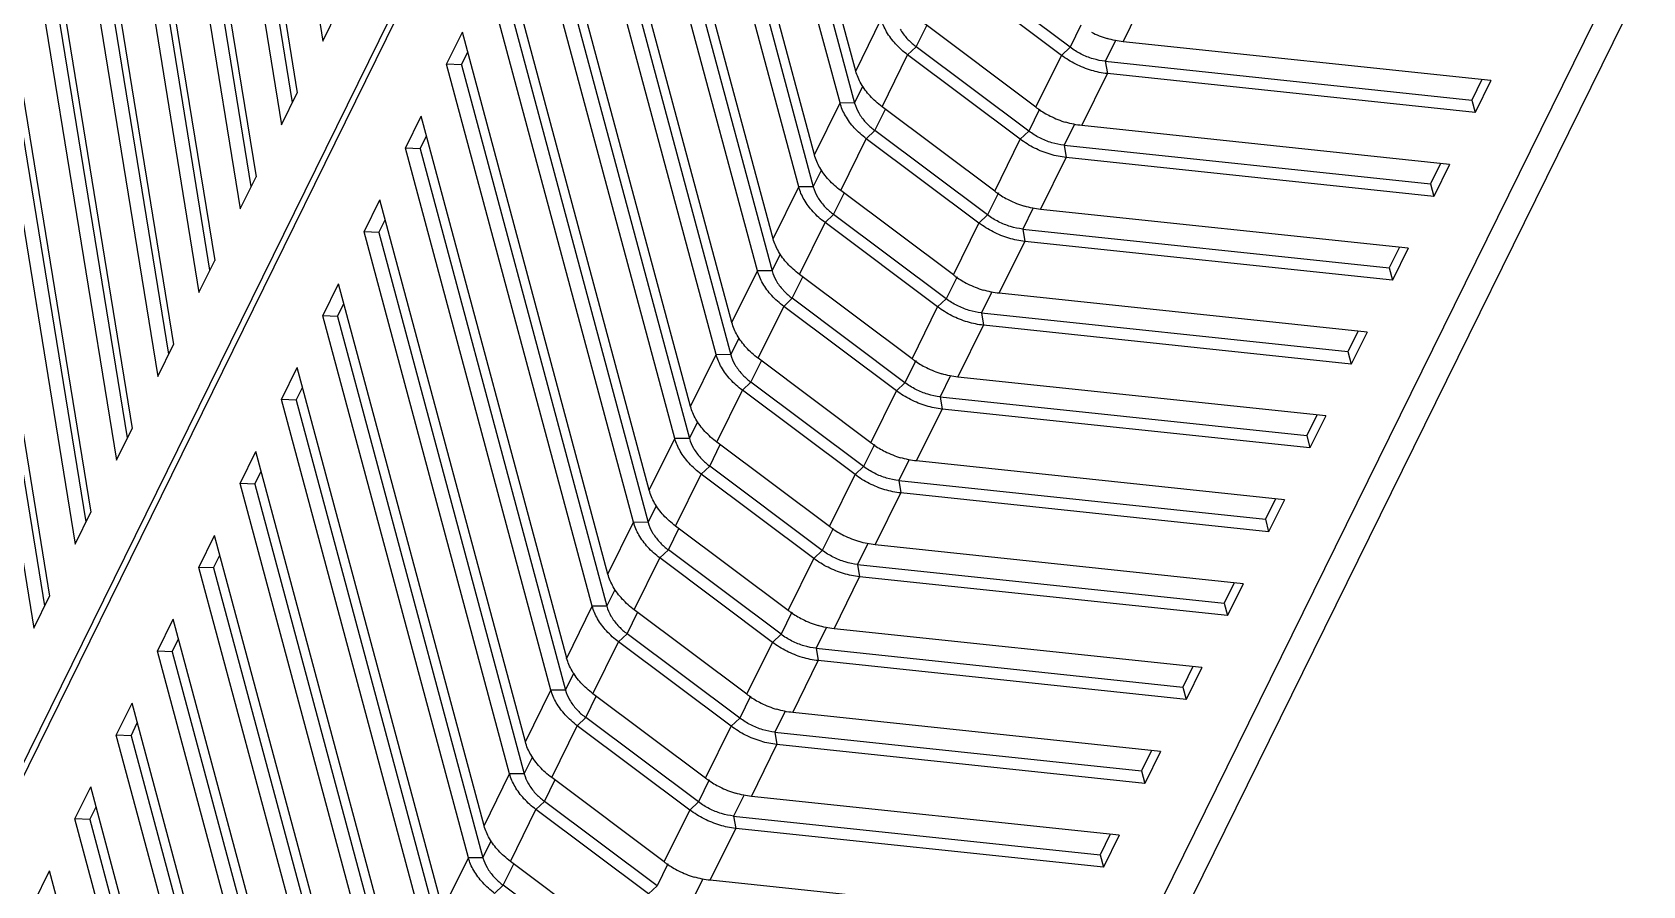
# Model space of a CAD drawing. Header units: millimetres. Extents: x 10368 to 13229, y -13270 to -11269.
# Drawn here: x 12195.8 to 12258.9, y -12671.5 to -12638.1 of the extents above; entities that cross this region are included whole.
import ezdxf

# ---------------------------------------------------------------- set-up
doc = ezdxf.new("R2010")
doc.units = ezdxf.units.MM

# ---------------------------------------------------------------- blocks, each defined once
blk = doc.blocks.new('u59')
at = {"color": 7, "linetype": 'Continuous'}
for p, q in [((305.333, 371.946), (363.069, 489.206)), ((306.429, 371.83), (363.472, 487.682)), ((321.824, 307.728), (404.94, 476.534)), ((321.892, 307.371), (404.993, 476.148)), ((362.022, 427.984), (367.724, 406.759)), ((366.146, 404.751), (360.45, 425.956)), ((361.021, 425.951), (366.723, 404.726)), ((360.405, 424.7), (366.107, 403.475)), ((364.529, 401.467), (358.833, 422.672)), ((359.404, 422.667), (365.106, 401.442)), ((358.788, 421.415), (364.49, 400.191)), ((362.912, 398.183), (357.216, 419.388)), ((357.787, 419.383), (363.489, 398.158)), ((357.171, 418.131), (362.873, 396.907)), ((361.295, 394.898), (355.599, 416.103)), ((356.17, 416.098), (361.872, 394.874)), ((355.554, 414.847), (361.256, 393.623)), ((359.678, 391.614), (353.982, 412.819)), ((354.553, 412.814), (360.255, 391.59)), ((353.937, 411.563), (359.639, 390.338)), ((345.545, 410.63), (349.956, 407.327)), ((345.263, 409.697), (349.673, 406.393)), ((358.061, 388.33), (352.365, 409.535)), ((352.936, 409.53), (358.638, 388.306)), ((327.451, 408.651), (341.853, 407.129)), ((352.32, 408.279), (351.319, 406.246)), ((352.32, 408.279), (358.022, 387.054)), ((342.142, 407.071), (342.549, 407.898)), ((343.928, 407.346), (344.262, 407.664)), ((344.262, 407.664), (348.673, 404.36)), ((349.956, 407.327), (350.29, 407.644)), ((368.34, 408.01), (367.724, 406.759)), ((341.853, 407.129), (340.852, 405.097)), ((343.503, 406.483), (343.928, 407.346)), ((343.928, 407.346), (348.339, 404.042)), ((349.956, 407.327), (349.531, 406.463)), ((325.834, 405.367), (326.45, 406.618)), ((326.578, 406.13), (326.45, 406.618)), ((326.45, 406.618), (340.852, 405.097)), ((343.646, 406.413), (342.645, 404.38)), ((343.646, 406.413), (348.056, 403.109)), ((349.673, 406.393), (348.673, 404.36)), ((350.748, 406.251), (350.422, 405.59)), ((356.444, 385.046), (350.748, 406.251)), ((350.748, 406.251), (351.319, 406.246)), ((351.319, 406.246), (357.021, 385.021)), ((326.184, 405.33), (326.578, 406.13)), ((340.932, 404.614), (326.578, 406.13)), ((325.834, 405.367), (340.236, 403.845)), ((340.932, 404.614), (340.852, 405.097)), ((350.703, 404.995), (349.702, 402.962)), ((350.703, 404.995), (356.405, 383.77)), ((340.525, 403.787), (340.932, 404.614)), ((342.311, 404.062), (342.645, 404.38)), ((342.645, 404.38), (347.055, 401.076)), ((348.339, 404.042), (348.673, 404.36)), ((366.146, 404.751), (365.899, 404.248)), ((366.723, 404.726), (366.107, 403.475)), ((366.146, 404.751), (366.723, 404.726)), ((340.236, 403.845), (339.235, 401.812)), ((341.886, 403.199), (342.311, 404.062)), ((342.311, 404.062), (346.722, 400.758)), ((348.339, 404.042), (347.914, 403.179)), ((324.217, 402.083), (324.833, 403.334)), ((324.961, 402.846), (324.833, 403.334)), ((324.833, 403.334), (339.235, 401.812)), ((342.029, 403.129), (341.028, 401.096)), ((342.029, 403.129), (346.439, 399.825)), ((348.056, 403.109), (347.055, 401.076)), ((324.567, 402.046), (324.961, 402.846)), ((339.315, 401.329), (324.961, 402.846)), ((349.131, 402.967), (348.805, 402.305)), ((354.827, 381.762), (349.131, 402.967)), ((349.131, 402.967), (349.702, 402.962)), ((349.702, 402.962), (355.404, 381.737)), ((324.217, 402.083), (338.619, 400.561)), ((339.315, 401.329), (339.235, 401.812)), ((338.908, 400.502), (339.315, 401.329)), ((340.694, 400.778), (341.028, 401.096)), ((341.028, 401.096), (345.438, 397.792)), ((349.086, 401.711), (348.085, 399.678)), ((349.086, 401.711), (354.788, 380.486)), ((364.529, 401.467), (364.282, 400.964)), ((365.106, 401.442), (364.49, 400.191)), ((364.529, 401.467), (365.106, 401.442)), ((338.619, 400.561), (337.618, 398.528)), ((340.269, 399.915), (340.694, 400.778)), ((340.694, 400.778), (345.105, 397.474)), ((346.722, 400.758), (346.296, 399.895)), ((346.722, 400.758), (347.055, 401.076)), ((322.599, 398.799), (323.216, 400.05)), ((323.344, 399.562), (323.216, 400.05)), ((323.216, 400.05), (337.618, 398.528)), ((340.412, 399.844), (339.411, 397.812)), ((340.412, 399.844), (344.822, 396.541)), ((322.95, 398.762), (323.344, 399.562)), ((337.698, 398.045), (323.344, 399.562)), ((346.439, 399.825), (345.438, 397.792)), ((347.514, 399.683), (347.188, 399.021)), ((353.21, 378.478), (347.514, 399.683)), ((347.514, 399.683), (348.085, 399.678)), ((348.085, 399.678), (353.787, 378.453)), ((322.599, 398.799), (337.002, 397.277)), ((337.291, 397.218), (337.698, 398.045)), ((337.698, 398.045), (337.618, 398.528)), ((347.469, 398.427), (346.468, 396.394)), ((347.469, 398.427), (353.171, 377.202)), ((362.912, 398.183), (362.665, 397.68)), ((363.489, 398.158), (362.873, 396.907)), ((362.912, 398.183), (363.489, 398.158)), ((338.652, 396.631), (339.077, 397.494)), ((339.077, 397.494), (339.411, 397.812)), ((339.077, 397.494), (343.487, 394.19)), ((339.411, 397.812), (343.821, 394.508)), ((345.105, 397.474), (344.679, 396.611)), ((345.105, 397.474), (345.438, 397.792)), ((320.982, 395.515), (321.599, 396.766)), ((321.727, 396.278), (321.599, 396.766)), ((321.599, 396.766), (336.001, 395.244)), ((337.002, 397.277), (336.001, 395.244)), ((368.336, 397.25), (367.719, 395.999)), ((371.739, 376.268), (368.336, 397.25)), ((321.333, 395.478), (321.727, 396.278)), ((336.081, 394.761), (321.727, 396.278)), ((338.795, 396.56), (337.794, 394.527)), ((338.795, 396.56), (343.205, 393.256)), ((344.822, 396.541), (343.821, 394.508)), ((345.897, 396.399), (345.571, 395.737)), ((351.593, 375.194), (345.897, 396.399)), ((345.897, 396.399), (346.468, 396.394)), ((346.468, 396.394), (352.17, 375.169)), ((367.905, 396.376), (371.159, 376.313)), ((320.982, 395.515), (335.385, 393.993)), ((371.123, 375.017), (367.719, 395.999)), ((336.081, 394.761), (336.001, 395.244)), ((345.852, 395.143), (344.851, 393.11)), ((345.852, 395.143), (351.554, 373.918)), ((361.295, 394.898), (361.048, 394.396)), ((361.872, 394.874), (361.256, 393.623)), ((361.295, 394.898), (361.872, 394.874)), ((335.674, 393.934), (336.081, 394.761)), ((337.035, 393.347), (337.46, 394.21)), ((337.46, 394.21), (337.794, 394.527)), ((337.46, 394.21), (341.87, 390.906)), ((337.794, 394.527), (342.204, 391.224)), ((343.487, 394.19), (343.062, 393.327)), ((343.487, 394.19), (343.821, 394.508)), ((335.385, 393.993), (334.384, 391.96)), ((366.719, 393.966), (366.102, 392.715)), ((370.122, 372.984), (366.719, 393.966)), ((319.365, 392.231), (319.982, 393.482)), ((319.716, 392.194), (320.11, 392.994)), ((320.11, 392.994), (319.982, 393.482)), ((319.982, 393.482), (334.384, 391.96)), ((334.464, 391.477), (320.11, 392.994)), ((337.178, 393.276), (336.177, 391.243)), ((337.178, 393.276), (341.588, 389.972)), ((343.205, 393.256), (342.204, 391.224)), ((344.28, 393.115), (343.954, 392.453)), ((349.976, 371.91), (344.28, 393.115)), ((344.28, 393.115), (344.851, 393.11)), ((344.851, 393.11), (350.553, 371.885)), ((366.288, 393.092), (369.542, 373.028)), ((369.506, 371.733), (366.102, 392.715)), ((319.365, 392.231), (333.768, 390.709)), ((334.464, 391.477), (334.384, 391.96)), ((344.235, 391.858), (343.234, 389.826)), ((344.235, 391.858), (349.937, 370.634)), ((334.057, 390.65), (334.464, 391.477)), ((335.843, 390.926), (336.177, 391.243)), ((336.177, 391.243), (340.587, 387.939)), ((341.87, 390.906), (342.204, 391.224)), ((359.678, 391.614), (359.431, 391.112)), ((360.255, 391.59), (359.639, 390.338)), ((359.678, 391.614), (360.255, 391.59)), ((333.768, 390.709), (332.767, 388.676)), ((335.418, 390.062), (335.843, 390.926)), ((335.843, 390.926), (340.253, 387.622)), ((341.87, 390.906), (341.445, 390.043)), ((365.101, 390.682), (364.485, 389.431)), ((368.505, 369.7), (365.101, 390.682)), ((317.748, 388.947), (318.365, 390.198)), ((318.493, 389.71), (318.365, 390.198)), ((318.365, 390.198), (332.767, 388.676)), ((335.561, 389.992), (334.56, 387.959)), ((335.561, 389.992), (339.971, 386.688)), ((341.588, 389.972), (340.587, 387.939)), ((342.663, 389.831), (342.337, 389.169)), ((348.359, 368.626), (342.663, 389.831)), ((342.663, 389.831), (343.234, 389.826)), ((343.234, 389.826), (348.936, 368.601)), ((364.671, 389.808), (367.925, 369.744)), ((318.099, 388.909), (318.493, 389.71)), ((332.847, 388.193), (318.493, 389.71)), ((367.889, 368.449), (364.485, 389.431)), ((317.748, 388.947), (332.151, 387.425)), ((332.847, 388.193), (332.767, 388.676)), ((342.618, 388.574), (341.617, 386.541)), ((342.618, 388.574), (348.32, 367.35)), ((332.44, 387.366), (332.847, 388.193)), ((334.226, 387.642), (334.56, 387.959)), ((334.56, 387.959), (338.97, 384.655)), ((340.253, 387.622), (340.587, 387.939)), ((358.061, 388.33), (357.814, 387.828)), ((358.638, 388.306), (358.022, 387.054)), ((358.061, 388.33), (358.638, 388.306)), ((332.151, 387.425), (331.15, 385.392)), ((333.801, 386.778), (334.226, 387.642)), ((334.226, 387.642), (338.636, 384.338)), ((340.253, 387.622), (339.828, 386.759)), ((363.484, 387.398), (362.868, 386.147)), ((366.888, 366.416), (363.484, 387.398)), ((316.131, 385.662), (316.747, 386.914)), ((316.876, 386.425), (316.747, 386.914)), ((316.747, 386.914), (331.15, 385.392)), ((333.944, 386.708), (332.943, 384.675)), ((333.944, 386.708), (338.354, 383.404)), ((339.971, 386.688), (338.97, 384.655)), ((316.482, 385.625), (316.876, 386.425)), ((331.23, 384.909), (316.876, 386.425)), ((341.046, 386.546), (340.72, 385.885)), ((346.742, 365.341), (341.046, 386.546)), ((341.046, 386.546), (341.617, 386.541)), ((341.617, 386.541), (347.319, 365.317)), ((366.272, 365.165), (362.868, 386.147)), ((363.054, 386.523), (366.308, 366.46)), ((316.131, 385.662), (330.534, 384.141)), ((331.23, 384.909), (331.15, 385.392)), ((330.823, 384.082), (331.23, 384.909)), ((341.001, 385.29), (340, 383.257)), ((341.001, 385.29), (346.703, 364.066)), ((356.444, 385.046), (356.197, 384.544)), ((357.021, 385.021), (356.405, 383.77)), ((356.444, 385.046), (357.021, 385.021)), ((330.534, 384.141), (329.533, 382.108)), ((332.184, 383.494), (332.609, 384.358)), ((332.609, 384.358), (332.943, 384.675)), ((332.609, 384.358), (337.019, 381.054)), ((332.943, 384.675), (337.353, 381.371)), ((338.636, 384.338), (338.211, 383.474)), ((338.636, 384.338), (338.97, 384.655)), ((361.867, 384.114), (361.251, 382.863)), ((365.271, 363.132), (361.867, 384.114)), ((314.514, 382.378), (315.13, 383.63)), ((315.259, 383.141), (315.13, 383.63)), ((315.13, 383.63), (329.533, 382.108)), ((314.865, 382.341), (315.259, 383.141)), ((329.613, 381.625), (315.259, 383.141)), ((332.327, 383.424), (331.326, 381.391)), ((332.327, 383.424), (336.737, 380.12)), ((338.354, 383.404), (337.353, 381.371)), ((339.429, 383.262), (339.103, 382.601)), ((345.125, 362.057), (339.429, 383.262)), ((339.429, 383.262), (340, 383.257)), ((340, 383.257), (345.702, 362.033)), ((364.655, 361.881), (361.251, 382.863)), ((361.437, 383.239), (364.691, 363.176)), ((314.514, 382.378), (328.917, 380.857)), ((329.206, 380.798), (329.613, 381.625)), ((329.613, 381.625), (329.533, 382.108)), ((339.384, 382.006), (338.383, 379.973)), ((339.384, 382.006), (345.086, 360.781)), ((354.827, 381.762), (354.58, 381.26)), ((355.404, 381.737), (354.788, 380.486)), ((354.827, 381.762), (355.404, 381.737)), ((330.567, 380.21), (330.992, 381.073)), ((330.992, 381.073), (331.326, 381.391)), ((330.992, 381.073), (335.402, 377.769)), ((331.326, 381.391), (335.736, 378.087)), ((337.019, 381.054), (336.594, 380.19)), ((337.019, 381.054), (337.353, 381.371)), ((312.897, 379.094), (313.513, 380.345)), ((313.642, 379.857), (313.513, 380.345)), ((313.513, 380.345), (327.916, 378.824)), ((328.917, 380.857), (327.916, 378.824)), ((360.25, 380.83), (359.634, 379.579)), ((363.654, 359.848), (360.25, 380.83)), ((313.248, 379.057), (313.642, 379.857)), ((327.996, 378.341), (313.642, 379.857)), ((330.71, 380.14), (329.709, 378.107)), ((330.71, 380.14), (335.12, 376.836)), ((336.737, 380.12), (335.736, 378.087)), ((337.812, 379.978), (337.486, 379.317)), ((343.508, 358.773), (337.812, 379.978)), ((337.812, 379.978), (338.383, 379.973)), ((338.383, 379.973), (344.085, 358.748)), ((359.82, 379.955), (363.074, 359.892)), ((312.897, 379.094), (327.3, 377.572)), ((363.038, 358.597), (359.634, 379.579)), ((327.996, 378.341), (327.916, 378.824)), ((337.767, 378.722), (336.766, 376.689)), ((337.767, 378.722), (343.468, 357.497)), ((353.21, 378.478), (352.963, 377.975)), ((353.787, 378.453), (353.171, 377.202)), ((353.21, 378.478), (353.787, 378.453)), ((327.589, 377.514), (327.996, 378.341)), ((328.95, 376.926), (329.375, 377.789)), ((329.375, 377.789), (329.709, 378.107)), ((329.375, 377.789), (333.785, 374.485)), ((329.709, 378.107), (334.119, 374.803)), ((335.402, 377.769), (334.977, 376.906)), ((335.402, 377.769), (335.736, 378.087)), ((327.3, 377.572), (326.299, 375.54)), ((358.633, 377.546), (358.017, 376.294)), ((362.037, 356.564), (358.633, 377.546)), ((311.28, 375.81), (311.896, 377.061)), ((311.631, 375.773), (312.025, 376.573)), ((312.025, 376.573), (311.896, 377.061)), ((311.896, 377.061), (326.299, 375.54)), ((326.379, 375.057), (312.025, 376.573)), ((329.093, 376.856), (328.092, 374.823)), ((329.093, 376.856), (333.503, 373.552)), ((335.12, 376.836), (334.119, 374.803)), ((336.195, 376.694), (335.869, 376.032)), ((341.891, 355.489), (336.195, 376.694)), ((336.195, 376.694), (336.766, 376.689)), ((336.766, 376.689), (342.468, 355.464)), ((358.203, 376.671), (361.457, 356.608)), ((361.421, 355.313), (358.017, 376.294)), ((311.28, 375.81), (325.683, 374.288)), ((326.379, 375.057), (326.299, 375.54)), ((336.15, 375.438), (335.149, 373.405)), ((336.15, 375.438), (341.851, 354.213)), ((325.972, 374.229), (326.379, 375.057)), ((327.758, 374.505), (328.092, 374.823)), ((328.092, 374.823), (332.502, 371.519)), ((333.785, 374.485), (334.119, 374.803)), ((351.593, 375.194), (351.346, 374.691)), ((352.17, 375.169), (351.554, 373.918)), ((351.593, 375.194), (352.17, 375.169)), ((325.683, 374.288), (324.682, 372.255)), ((327.333, 373.642), (327.758, 374.505)), ((327.758, 374.505), (332.168, 371.201)), ((333.785, 374.485), (333.36, 373.622)), ((357.016, 374.261), (356.4, 373.01)), ((360.42, 353.28), (357.016, 374.261))]:
    blk.add_line(p, q, dxfattribs=at)
for centre, radius, start, end in [((341.393, 403.404), 3.758, 63.18867, 73.22859), ((341.392, 403.393), 3.769, 55.14659, 63.25368), ((341.462, 403.497), 3.643, 53.16396, 55.11495), ((339.776, 400.12), 3.758, 63.18867, 73.22859), ((339.775, 400.109), 3.769, 55.14659, 63.25368), ((339.845, 400.213), 3.643, 53.16396, 55.11495), ((338.159, 396.836), 3.758, 63.18867, 73.22859), ((338.158, 396.825), 3.769, 55.14659, 63.25368), ((338.228, 396.929), 3.643, 53.16396, 55.11495), ((336.542, 393.552), 3.758, 63.18867, 73.22859), ((336.541, 393.54), 3.769, 55.14659, 63.25368), ((336.611, 393.644), 3.643, 53.16396, 55.11495), ((334.925, 390.267), 3.758, 63.18867, 73.22859), ((334.924, 390.256), 3.769, 55.14659, 63.25368), ((334.994, 390.36), 3.643, 53.16396, 55.11495), ((333.308, 386.983), 3.758, 63.18867, 73.22859), ((333.307, 386.972), 3.769, 55.14659, 63.25368), ((333.377, 387.076), 3.643, 53.16396, 55.11495), ((331.691, 383.699), 3.758, 63.18867, 73.22859), ((331.69, 383.688), 3.769, 55.14659, 63.25368), ((331.76, 383.792), 3.643, 53.16396, 55.11495), ((330.074, 380.415), 3.758, 63.18867, 73.22859), ((330.073, 380.404), 3.769, 55.14659, 63.25368), ((330.143, 380.508), 3.643, 53.16396, 55.11495), ((328.457, 377.131), 3.758, 63.18867, 73.22859), ((328.456, 377.12), 3.769, 55.14659, 63.25368), ((328.526, 377.224), 3.643, 53.16396, 55.11495), ((326.84, 373.847), 3.758, 63.18867, 73.22859), ((326.839, 373.836), 3.769, 55.14659, 63.25368), ((326.909, 373.94), 3.643, 53.16396, 55.11495), ((325.223, 370.563), 3.758, 63.18867, 73.22859)]:
    blk.add_arc(centre, radius, start, end, dxfattribs=at)
for points, start_tangent, end_tangent in [([(350.29, 407.644), (350.759, 407.22), (351.11, 406.743), (351.32, 406.246)], (0.800328, -0.599562), (0.259432, -0.965761)), ([(341.853, 407.129), (342.477, 407.002)], (0.994465, -0.105072), (0.957663, -0.28789)), ([(350.269, 407.051), (349.956, 407.327)], (-0.694739, 0.719262), (-0.800328, 0.599562)), ([(350.587, 406.634), (350.317, 407), (350.269, 407.051)], (-0.498571, 0.866849), (-0.694739, 0.719262)), ([(349.673, 406.393), (350.143, 405.968)], (0.800328, -0.599562), (0.673612, -0.739085)), ([(350.748, 406.251), (350.587, 406.634)], (-0.259432, 0.965761), (-0.498571, 0.866849)), ([(350.143, 405.968), (350.494, 405.492)], (0.673612, -0.739085), (0.498589, -0.866839)), ([(340.852, 405.097), (341.476, 404.969), (342.087, 404.725), (342.645, 404.38)], (0.994465, -0.105072), (0.800328, -0.599562)), ([(350.494, 405.492), (350.704, 404.995)], (0.498589, -0.866839), (0.259432, -0.965761)), ([(340.932, 404.614), (341.412, 404.516), (341.882, 404.328), (342.311, 404.062)], (0.994465, -0.105072), (0.800328, -0.599562)), ([(348.673, 404.36), (349.142, 403.935), (349.493, 403.459), (349.703, 402.962)], (0.800328, -0.599562), (0.259432, -0.965761)), ([(340.236, 403.845), (340.86, 403.718)], (0.994465, -0.105072), (0.957663, -0.28789)), ([(348.652, 403.767), (348.339, 404.042)], (-0.694739, 0.719262), (-0.800328, 0.599562)), ([(348.97, 403.349), (348.7, 403.716), (348.652, 403.767)], (-0.498571, 0.866849), (-0.694739, 0.719262)), ([(348.056, 403.109), (348.526, 402.684)], (0.800328, -0.599562), (0.673612, -0.739085)), ([(349.131, 402.967), (348.97, 403.349)], (-0.259432, 0.965761), (-0.498571, 0.866849)), ([(348.526, 402.684), (348.877, 402.208)], (0.673612, -0.739085), (0.498589, -0.866839)), ([(339.235, 401.812), (339.859, 401.685), (340.47, 401.441), (341.028, 401.096)], (0.994465, -0.105072), (0.800328, -0.599562)), ([(348.877, 402.208), (349.087, 401.711)], (0.498589, -0.866839), (0.259432, -0.965761)), ([(339.315, 401.329), (339.795, 401.232), (340.265, 401.044), (340.694, 400.778)], (0.994465, -0.105072), (0.800328, -0.599562)), ([(338.619, 400.561), (339.243, 400.434)], (0.994465, -0.105072), (0.957663, -0.28789)), ([(347.035, 400.483), (346.722, 400.758)], (-0.694739, 0.719262), (-0.800328, 0.599562)), ([(347.353, 400.065), (347.083, 400.432), (347.035, 400.483)], (-0.498571, 0.866849), (-0.694739, 0.719262)), ([(347.055, 401.076), (347.525, 400.651), (347.876, 400.175), (348.086, 399.678)], (0.800328, -0.599562), (0.259432, -0.965761)), ([(347.514, 399.683), (347.353, 400.065)], (-0.259432, 0.965761), (-0.498571, 0.866849)), ([(346.439, 399.825), (346.909, 399.4)], (0.800328, -0.599562), (0.673612, -0.739085)), ([(346.909, 399.4), (347.26, 398.924)], (0.673612, -0.739085), (0.498589, -0.866839)), ([(347.26, 398.924), (347.47, 398.427)], (0.498589, -0.866839), (0.259432, -0.965761)), ([(337.618, 398.528), (338.242, 398.401), (338.853, 398.157), (339.411, 397.812)], (0.994465, -0.105072), (0.800328, -0.599562)), ([(337.698, 398.045), (338.178, 397.948), (338.648, 397.76), (339.077, 397.494)], (0.994465, -0.105072), (0.800328, -0.599562)), ([(345.418, 397.199), (345.105, 397.474)], (-0.694739, 0.719262), (-0.800328, 0.599562)), ([(345.438, 397.792), (345.908, 397.367), (346.259, 396.891), (346.469, 396.394)], (0.800328, -0.599562), (0.259432, -0.965761)), ([(337.002, 397.277), (337.626, 397.15)], (0.994465, -0.105072), (0.957663, -0.28789)), ([(345.736, 396.781), (345.466, 397.148), (345.418, 397.199)], (-0.498571, 0.866849), (-0.694739, 0.719262)), ([(345.897, 396.399), (345.736, 396.781)], (-0.259432, 0.965761), (-0.498571, 0.866849)), ([(344.822, 396.541), (345.292, 396.116)], (0.800328, -0.599562), (0.673612, -0.739085)), ([(345.292, 396.116), (345.643, 395.64)], (0.673612, -0.739085), (0.498589, -0.866839)), ([(345.643, 395.64), (345.853, 395.143)], (0.498589, -0.866839), (0.259432, -0.965761)), ([(336.001, 395.244), (336.625, 395.117), (337.236, 394.873), (337.794, 394.527)], (0.994465, -0.105072), (0.800328, -0.599562)), ([(336.081, 394.761), (336.561, 394.663), (337.031, 394.476), (337.46, 394.21)], (0.994465, -0.105072), (0.800328, -0.599562)), ([(343.801, 393.915), (343.487, 394.19)], (-0.694739, 0.719262), (-0.800328, 0.599562)), ([(343.821, 394.508), (344.291, 394.083), (344.642, 393.607), (344.852, 393.11)], (0.800328, -0.599562), (0.259432, -0.965761)), ([(335.385, 393.993), (336.009, 393.866)], (0.994465, -0.105072), (0.957663, -0.28789)), ([(344.119, 393.497), (343.849, 393.863), (343.801, 393.915)], (-0.498571, 0.866849), (-0.694739, 0.719262)), ([(343.205, 393.256), (343.675, 392.832)], (0.800328, -0.599562), (0.673612, -0.739085)), ([(344.28, 393.115), (344.119, 393.497)], (-0.259432, 0.965761), (-0.498571, 0.866849)), ([(343.675, 392.832), (344.026, 392.356)], (0.673612, -0.739085), (0.498589, -0.866839)), ([(344.026, 392.356), (344.236, 391.858)], (0.498589, -0.866839), (0.259432, -0.965761)), ([(334.384, 391.96), (335.008, 391.833), (335.619, 391.589), (336.177, 391.243)], (0.994465, -0.105072), (0.800328, -0.599562)), ([(334.464, 391.477), (334.944, 391.379), (335.414, 391.191), (335.843, 390.926)], (0.994465, -0.105072), (0.800328, -0.599562)), ([(342.204, 391.224), (342.674, 390.799), (343.025, 390.323), (343.235, 389.825)], (0.800328, -0.599562), (0.259432, -0.965761)), ([(333.768, 390.709), (334.392, 390.582)], (0.994465, -0.105072), (0.957663, -0.28789)), ([(342.184, 390.631), (341.87, 390.906)], (-0.694739, 0.719262), (-0.800328, 0.599562)), ([(342.502, 390.213), (342.232, 390.579), (342.184, 390.631)], (-0.498571, 0.866849), (-0.694739, 0.719262)), ([(341.588, 389.972), (342.058, 389.548)], (0.800328, -0.599562), (0.673612, -0.739085)), ([(342.663, 389.831), (342.502, 390.213)], (-0.259432, 0.965761), (-0.498571, 0.866849)), ([(342.058, 389.548), (342.409, 389.072)], (0.673612, -0.739085), (0.498589, -0.866839)), ([(332.767, 388.676), (333.391, 388.549), (334.002, 388.305), (334.56, 387.959)], (0.994465, -0.105072), (0.800328, -0.599562)), ([(342.409, 389.072), (342.618, 388.574)], (0.498589, -0.866839), (0.259432, -0.965761)), ([(332.847, 388.193), (333.327, 388.095), (333.797, 387.907), (334.226, 387.642)], (0.994465, -0.105072), (0.800328, -0.599562)), ([(340.587, 387.939), (341.057, 387.515), (341.408, 387.039), (341.618, 386.541)], (0.800328, -0.599562), (0.259432, -0.965761)), ([(332.151, 387.425), (332.775, 387.298)], (0.994465, -0.105072), (0.957663, -0.28789)), ([(340.567, 387.346), (340.253, 387.622)], (-0.694739, 0.719262), (-0.800328, 0.599562)), ([(340.885, 386.929), (340.615, 387.295), (340.567, 387.346)], (-0.498571, 0.866849), (-0.694739, 0.719262)), ([(339.971, 386.688), (340.441, 386.264)], (0.800328, -0.599562), (0.673612, -0.739085)), ([(341.046, 386.546), (340.885, 386.929)], (-0.259432, 0.965761), (-0.498571, 0.866849)), ([(340.441, 386.264), (340.792, 385.787)], (0.673612, -0.739085), (0.498589, -0.866839)), ([(331.15, 385.392), (331.774, 385.265), (332.385, 385.021), (332.943, 384.675)], (0.994465, -0.105072), (0.800328, -0.599562)), ([(340.792, 385.787), (341.001, 385.29)], (0.498589, -0.866839), (0.259432, -0.965761)), ([(331.23, 384.909), (331.71, 384.811), (332.18, 384.623), (332.609, 384.358)], (0.994465, -0.105072), (0.800328, -0.599562)), ([(330.534, 384.141), (331.158, 384.014)], (0.994465, -0.105072), (0.957663, -0.28789)), ([(338.95, 384.062), (338.636, 384.338)], (-0.694739, 0.719262), (-0.800328, 0.599562)), ([(338.97, 384.655), (339.44, 384.231), (339.791, 383.755), (340.001, 383.257)], (0.800328, -0.599562), (0.259432, -0.965761)), ([(339.268, 383.645), (338.998, 384.011), (338.95, 384.062)], (-0.498571, 0.866849), (-0.694739, 0.719262)), ([(339.429, 383.262), (339.268, 383.645)], (-0.259432, 0.965761), (-0.498571, 0.866849)), ([(338.354, 383.404), (338.824, 382.98)], (0.800328, -0.599562), (0.673612, -0.739085)), ([(338.824, 382.98), (339.175, 382.503)], (0.673612, -0.739085), (0.498589, -0.866839)), ([(339.175, 382.503), (339.384, 382.006)], (0.498589, -0.866839), (0.259432, -0.965761)), ([(329.533, 382.108), (330.157, 381.981), (330.768, 381.736), (331.326, 381.391)], (0.994465, -0.105072), (0.800328, -0.599562)), ([(329.613, 381.625), (330.093, 381.527), (330.563, 381.339), (330.992, 381.073)], (0.994465, -0.105072), (0.800328, -0.599562)), ([(337.333, 380.778), (337.019, 381.054)], (-0.694739, 0.719262), (-0.800328, 0.599562)), ([(337.353, 381.371), (337.823, 380.947), (338.174, 380.47), (338.383, 379.973)], (0.800328, -0.599562), (0.259432, -0.965761)), ([(328.917, 380.857), (329.541, 380.729)], (0.994465, -0.105072), (0.957663, -0.28789)), ([(337.651, 380.361), (337.381, 380.727), (337.333, 380.778)], (-0.498571, 0.866849), (-0.694739, 0.719262)), ([(337.812, 379.978), (337.651, 380.361)], (-0.259432, 0.965761), (-0.498571, 0.866849)), ([(336.737, 380.12), (337.207, 379.695)], (0.800328, -0.599562), (0.673612, -0.739085)), ([(337.207, 379.695), (337.558, 379.219)], (0.673612, -0.739085), (0.498589, -0.866839)), ([(337.558, 379.219), (337.767, 378.722)], (0.498589, -0.866839), (0.259432, -0.965761)), ([(327.916, 378.824), (328.54, 378.697), (329.151, 378.452), (329.709, 378.107)], (0.994465, -0.105072), (0.800328, -0.599562)), ([(327.996, 378.341), (328.476, 378.243), (328.946, 378.055), (329.375, 377.789)], (0.994465, -0.105072), (0.800328, -0.599562)), ([(335.716, 377.494), (335.402, 377.769)], (-0.694739, 0.719262), (-0.800328, 0.599562)), ([(335.736, 378.087), (336.206, 377.663), (336.557, 377.186), (336.766, 376.689)], (0.800328, -0.599562), (0.259432, -0.965761)), ([(327.3, 377.572), (327.924, 377.445)], (0.994465, -0.105072), (0.957663, -0.28789)), ([(336.034, 377.077), (335.764, 377.443), (335.716, 377.494)], (-0.498571, 0.866849), (-0.694739, 0.719262)), ([(335.12, 376.836), (335.59, 376.411)], (0.800328, -0.599562), (0.673612, -0.739085)), ([(336.195, 376.694), (336.034, 377.077)], (-0.259432, 0.965761), (-0.498571, 0.866849)), ([(335.59, 376.411), (335.941, 375.935)], (0.673612, -0.739085), (0.498589, -0.866839)), ([(335.941, 375.935), (336.15, 375.438)], (0.498589, -0.866839), (0.259432, -0.965761)), ([(326.299, 375.54), (326.923, 375.412), (327.534, 375.168), (328.092, 374.823)], (0.994465, -0.105072), (0.800328, -0.599562)), ([(326.379, 375.057), (326.859, 374.959), (327.329, 374.771), (327.758, 374.505)], (0.994465, -0.105072), (0.800328, -0.599562)), ([(334.119, 374.803), (334.589, 374.378), (334.94, 373.902), (335.149, 373.405)], (0.800328, -0.599562), (0.259432, -0.965761)), ([(325.683, 374.288), (326.307, 374.161)], (0.994465, -0.105072), (0.957663, -0.28789)), ([(334.099, 374.21), (333.785, 374.485)], (-0.694739, 0.719262), (-0.800328, 0.599562)), ([(334.417, 373.792), (334.147, 374.159), (334.099, 374.21)], (-0.498571, 0.866849), (-0.694739, 0.719262))]:
    blk.add_spline(points, degree=3, dxfattribs=dict(at, start_tangent=start_tangent, end_tangent=end_tangent))

msp = doc.modelspace()

# ---------------------------------------------------------------- block references
at = {"rotation": 180}
msp.add_blockref('u59', (12564.199, -12264.161), dxfattribs=at)

doc.saveas('drawing.dxf')
